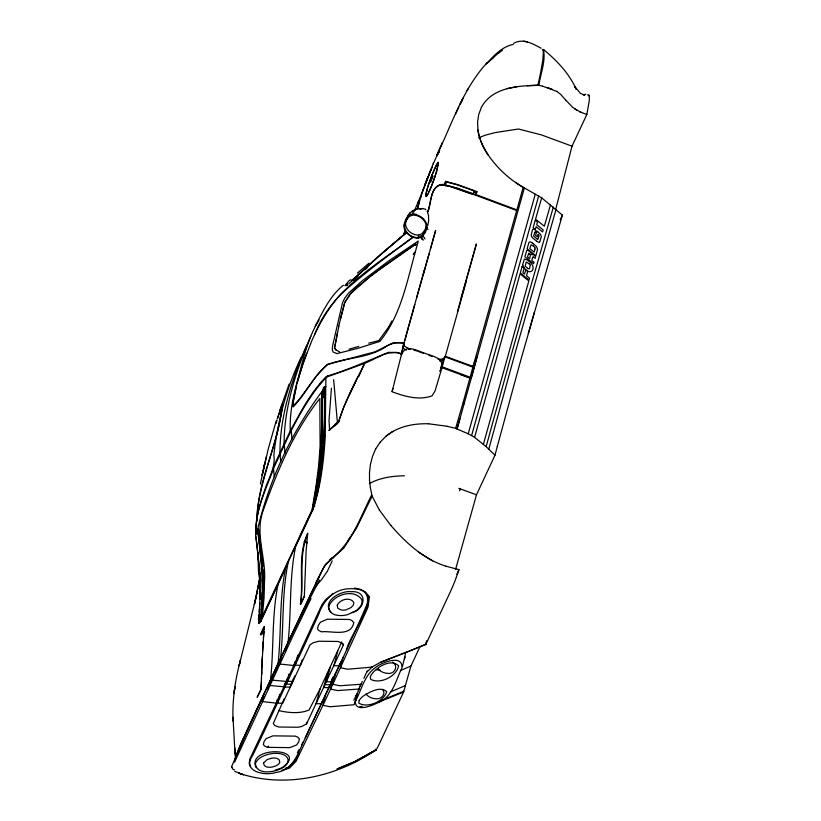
<?xml version="1.0" encoding="UTF-8"?>
<svg xmlns="http://www.w3.org/2000/svg" width="821" height="821" viewBox="0 0 821 821"><rect width="100%" height="100%" fill="white"/><g stroke="black" fill="none" stroke-linecap="round" stroke-linejoin="round"><path stroke-width="1.23" d="M232.979 721.136L233 717.215L235.155 755.936M256.152 534.019C254.787 518.851 260.165 503.868 264.855 489.624C268.436 478.15 275.794 467.518 273.875 455.008C277.344 421.46 286.652 387.871 301.05 357.422M279.93 452.956C279.971 415.703 292.071 378.943 306.674 345.169M284.076 444.069C284.128 406.816 296.217 370.055 310.82 336.282M273.721 466.236L290.275 430.789C289.546 414.533 292.789 398.544 296.843 382.884C302.816 361.589 307.136 338.847 319.102 319.954M325.639 394.768L325.26 436.423M257.866 552.759L258.482 571.283L259.59 579.482L255.567 599.197L239.116 665.728L240.471 660.063C235.268 679.326 232.322 699.318 232.99 719.299M314.638 506.608L314.412 504.32L317.224 493.903C324.777 458.58 324.942 422.548 324.767 386.609L324.439 386.876C321.493 387.543 325.26 392.469 322.612 391.227L321.699 392.736C322.366 431.846 320.754 470.895 312.637 509.287L319.697 465.579M321.637 411.167L321.873 395.199M322.273 391.525C322.91 430.481 321.36 469.396 313.273 507.655L312.637 509.287M322.612 391.227L322.602 391.258C321.832 421.553 323.895 452.084 317.717 481.989M323.556 397.651L323.761 391.463M324.439 386.876C324.654 423.031 324.346 459.247 316.762 494.765M325.639 394.768L325.927 377.311L327.558 375.936C348.607 369.819 368.444 360.44 388.61 352.312C392.007 352.866 400.258 351.09 401.459 354.877M258.964 617.392L258.841 623.457L260.801 621.179L312.914 508.692M375.628 749.111L375.608 750.076C336.179 777.066 284.702 788.632 238.747 773.166L243.58 774.767L234.785 771.36M531.998 254.726L531.936 254.418A1.663 1.006 56 0 0 531.875 254.069L531.71 253.627M261.571 671.404L264.167 626.382L260.421 634.417M261.766 674.349L261.837 671.814M260.565 599.32L260.647 597.083M262.32 656.892L260.986 689.507L257.496 696.752M256.727 516.727C259.723 478.007 278.781 442.232 282.64 403.501L277.324 418.772M300.414 604.256C303.832 581.001 297.325 555.119 307.639 533.322M304.365 595.83L306.12 550.819L307.69 533.424M262.566 651.145L263.1 641.735M325.26 436.413C323.761 461.094 320.867 486.135 312.914 509.636L314.115 504.145M259.836 602.717L259.179 612.24M260.041 599.104L260.144 575.09L255.947 536.893M261.796 601.711L262.32 592.085M262.525 588.472L262.494 578.867M263.469 588.934L263.603 586.533M263.541 589.232L263.387 570.02M256.378 527.328L256.552 524.978M256.809 521.458L257.076 517.928M263.377 637.917L263.941 631.862M259.426 622.431L258.471 623.313C261.55 593.624 259.621 563.945 255.526 534.42L256.983 531.351L255.526 534.42M258.995 614.601L258.379 619.752M260.267 621.784L260.052 621.6C264.27 590.956 261.694 560.271 257.691 529.781L258.256 528.57M260.052 621.6L260.596 620.717C264.721 590.391 262.433 560.004 258.389 529.843M260.319 621.312L260.904 620.85C265.07 590.391 262.761 559.86 258.687 529.555M260.934 688.881L261.478 681.871M321.986 459.493L322.284 455.788M322.879 448.389L323.074 445.916M320.057 463.188L320.652 455.788M320.847 453.315L321.442 445.916M270.561 679.737C273.968 647.954 271.607 615.647 278.093 584.172M278.083 663.645C281.49 631.862 279.13 599.556 285.616 568.081M280.577 658.298C283.984 626.515 281.624 594.209 288.109 562.734M288.089 642.207C291.496 610.424 289.136 578.117 295.622 546.642M331.427 388.22L329.026 420.26L329.56 429.67L338.755 421.922C344.543 401.715 354.754 383.294 364.072 364.586L358.685 376.736M259.457 612.579L259.816 608.966M277.867 664.312L275.251 672.861M280.361 658.965L278.473 665.308M400.997 354.292L407.914 329.283M264.198 629.522L264.331 627.07L260.842 634.407L263.531 632.293M307.68 534.132C298.064 555.848 304.365 581.904 300.476 604.389L304.232 596.333M369.481 472.814L370.404 464.583L372.447 456.507L375.7 448.902M260.77 619.834L261.335 614.878M261.899 609.931L262.176 607.458M262.463 604.974L262.884 601.259M234.006 693.612L234.97 686.489L234.293 691.426M438.506 162.999L436.639 171.199M343.014 657.221L340.51 667.73L347.56 669.207L371.646 667.175L380.677 662.219L425.781 644.516L426.766 640.801L425.822 644.167L409.381 651.166M258.03 588.257L259.641 578.815L254.387 604.441L255.598 599.156M256.911 594.25L257.363 591.849M260.339 483.959L268.282 448.779L276.308 420.578M540.464 73.572L542.845 59.964L543.399 51.507M555.509 210.094L572.032 146.179L586.841 114.478L589.334 100.275L589.18 95.359M403.675 344.502L403.737 342.624L393.464 342.655L374.992 351.829L327.076 364.565L316.998 375.187L299.86 398.626L293.785 405.369L293.046 405.051L292.984 403.214L295.981 388.559M402.434 666.631L405.574 653.29M540.464 73.572L537.94 85.086C517.723 86.051 492.148 87.118 481.383 107.459M535.005 249.02L534.974 247.655M337.421 333.008L334.599 348.053L336.271 350.167L339.658 351.891M338.929 326.029L334.434 348.094L336.128 350.187M256.84 532.757C268.621 479.895 292.81 429.352 325.783 386.434M338.755 326.05L344.81 302.559L350.772 293.477L370.856 275.856L415.683 244.094L379.425 269.175L356.088 287.904L350.659 293.333L344.666 302.477L340.325 318.989M263.572 468.575L266.384 456.507M445.988 181.872L445.608 185.844L445.074 185.074L445.988 181.872L457.543 184.941L474.179 190.954L473.05 194.505L453.582 187.722M234.58 769.872L232.969 769.421L231.501 766.783C259.169 703.956 287.432 640.914 319.461 580.119M347.54 285.482L347.304 283.871M444.551 184.674L445.608 181.369L457.513 184.571L476.909 191.58L476.067 194.618C463.886 192.535 452.402 184.551 439.635 185.341C429.537 189.241 431.682 203.752 427.731 212.054M445.351 185.484L444.838 184.551L445.608 181.369M415.405 251.626C406.888 281.747 400.679 316.147 379.846 341.403L357.689 348.381L336.969 353.594L333.223 352.086L332.289 349.777L332.515 346.144L342.49 302.836L344.728 298.218L348.443 293.271L361.969 281.018L388.785 260.873L418.279 241.025L415.405 251.626L413.291 254.489L414.133 253.094M427.844 225.303L428.716 220.356L428.449 215.205L427.166 211.284M235.001 759.056L239.948 746.012L264.485 692.955M534.984 249.122L534.143 252.129L529.832 248.66L531.064 244.853L532.87 245.664M277.395 699.235L276.461 702.838L275.487 703.033L262.289 701.575L261.437 700.549L264.044 696.403M284.908 683.154L283.974 686.767L249.841 758.984L249.184 763.345L250.374 766.619M294.944 661.664L294 665.277L293.035 665.462L279.838 664.015L278.986 662.988L282.229 657.806M276.102 423.349L277.026 419.921M455.542 569.579L476.478 494.827L494.96 455.234L497.28 446.562M497.269 446.562L521.181 358.685L562.385 215.133L541.686 197.84L524.352 187.947M417.509 208.421L419.11 202.571M417.304 209.396L420.906 196.496M427.608 211.982C431.405 202.941 430.235 182.426 444.838 184.551M444.961 356.817L441.996 367.685L469.92 377.978L463.218 402.228M464.122 403.778L524.373 187.917C509.882 180.004 497.382 168.367 488.023 154.748M471.162 378.173L477.196 356.016L473.07 366.433L470.115 377.229L443.586 367.346L442.211 366.925L441.626 367.88M404.917 340.171L405.748 337.154M277.395 418.484L282.126 404.825C279.273 442.837 258.215 478.304 257.394 516.081M405.666 336.979L412.932 311.303M475.8 194.782L476.909 191.58M494.96 455.234L488.782 449.2L515.578 351.388L556.012 209.519M279.725 694.268L277.426 703.176L282.701 703.228L310.04 644.813L313.365 642.679L318.774 641.232L337.975 641.468L341.988 643.048L343.301 645.244L306.561 723.896L301.533 726.564L297.91 727.242L278.709 727.006L274.676 725.518L273.301 723.465L284.056 699.04M287.258 678.167L284.938 687.085C274.337 709.826 263.715 732.568 252.837 755.187C241.23 771.391 264.465 776.348 276.184 772.397C292.102 770.519 297.633 754.632 303.318 742.174C324.818 696.321 346.883 650.714 367.1 604.297M288.92 674.103L286.283 684.211L291.568 684.262L293.251 678.885M289.29 674.78L287.627 681.338L292.902 681.389L294.595 676.022M297.787 655.127L295.16 665.215L284.938 687.085L290.224 687.136L291.578 682.939M341.813 641.95L320.067 688.85L316.126 703.659L321.391 703.771L322.068 701.955M327.589 672.758L323.659 687.536L328.913 687.649L329.59 685.833M328.934 669.885L324.993 684.663L330.258 684.776L332.279 678.249M330.278 667.011L326.337 681.789L331.602 681.902L333.285 676.545M337.8 650.899L333.86 665.698L339.124 665.81L339.802 663.984M355.575 700.2L357.576 692.965M488.793 449.2L486.155 446.624L513.074 348.545L553.333 207.015M297.602 381.447L302.857 363.6L310.666 343.722M426.551 191.344L427.556 187.732M426.776 190.872L427.741 187.404A17.498 1.724 -69.8 0 1 430.512 179.132M436.454 171.527L438.25 163.656A17.498 1.509 -70.4 0 0 436.526 165.113A17.498 1.355 -69.3 0 0 432.154 174.904A17.498 1.724 -69.8 0 0 430.912 178.044M407.842 329.139L414.79 304.653M430.45 248.958L435.643 230.455L412.85 311.19M440.877 368.547L443.227 360.121L445.341 356.283L473.07 366.433L516.676 210.525L473.614 194.454M446.993 426.284L457.143 428.695L464.142 403.747M418.156 237.064L418.71 235.114L422.015 233.687L425.011 229.818L426.633 225.036M416.524 298.085L424.755 268.826M325.475 694.782L322.961 705.29L295.971 761.426L289.423 768.189L282.055 770.221M340.9 661.747L333.069 678.587L330.555 689.096L322.961 705.29L330.011 706.768L354.097 704.746L356.386 698.455L355.76 695.438M335.317 673.784L332.803 684.293L330.555 689.096L337.616 690.574L358.777 689.045L360.378 685.104M473.05 194.505L474.179 190.954M457.461 311.682L476.385 243.981L460.519 300.014M465.979 282.311L445.331 356.283L443.227 360.121L439.512 360.891M362.297 681.481L361.024 684.242L339.853 685.771L332.803 684.293L367.931 607.355L369.471 596.836L365.366 591.849L360.655 589.437L354.477 588.041M375.823 750.199L356.006 761.005L376.326 749.552L356.304 761.2L336.979 769.051L356.006 761.005L375.823 750.199A24.014 1.96 -69.5 0 0 378.984 744.585L403.563 692.072L410.921 666.067L420.034 646.568M483.384 444.356L528.827 280.936L520.052 273.855L474.579 437.377L486.165 446.634M423.277 274.532L429.116 253.853M463.218 402.228L455.614 428.398L468.237 433.775L474.589 437.377M457.123 428.726L459.914 418.864M535.241 194.249L468.227 433.765M532.542 257.763L531.792 260.401L534.009 262.186L533.568 263.715L524.886 256.716L526.702 250.59A1.529 0.924 56 0 1 526.866 250.415L526.949 250.354A2.268 1.375 55.8 0 1 527.236 250.272L528.252 250.559A6.199 3.756 55.8 0 1 528.796 250.928L529.925 251.78A16.071 9.708 55.7 0 1 530.489 252.263L530.592 252.345A6.784 4.126 56 0 1 531.013 252.735L531.515 253.32M302.118 659.91L300.435 665.267L295.16 665.215C303.123 648.169 311.046 631.103 318.835 613.975C323.084 601.249 333.1 590.012 347.262 588.883C391.658 585.568 350.085 631.934 346.493 649.996M401.705 353.687L404.168 342.932M538.648 195.962L471.613 435.53M528.303 333.552L534.42 312.042M541.686 197.84L535.549 219.207L544.354 226.196L550.501 204.778M255.567 599.197L256.583 595.779M532.583 257.609L533.198 256.942M392.992 388.62L392.089 391.371M420.701 197.451L423 190.02M267.728 688.952L270.335 680.424L279.119 661.644M285.626 650.283L287.884 642.864L323.402 568.05L326.029 564.181L343.937 547.925L356.468 528.139L372.118 496.161L370.425 488.043M279.889 410.069L289.156 384.012M407.124 218.263L405.502 223.066C405.328 229.921 412.152 235.299 418.71 235.114M457.595 573.622L458.96 569.641L445.926 566.192M235.309 757.157L246.782 730.803L302.939 610.424M459.596 490.845L460.417 488.454M422.794 191.006L433.498 162.825M456.343 577.214L457.615 573.592M306.767 353.297C300.691 370.394 294.667 387.994 292.656 406.067L293.179 406.847C306.007 393.864 313.242 375.977 327.846 364.462C346.38 357.463 368.054 358.202 384.977 347.324M404.455 658.955L405.194 656.964M456.363 577.184L455.286 580.088A24.014 1.95 -69.5 0 1 450.493 591.479L425.76 644.547M424.508 185.803L427.464 178.116L425.073 184.468M431.251 169.249L417.858 202.961M396.174 352.578L388.415 353.071L383.54 354.518L365.088 363.272L325.916 377.321C302.446 403.788 288.027 436.556 273.578 468.493C266.025 489.644 254.602 511.237 256.183 534.276M405.4 219.741L408.591 215.615L412.419 213.983L413.107 212.177M481.404 107.438L478.715 114.458L477.576 122.001L477.955 129.944A76.209 51.836 26.1 0 0 488.105 154.728M358.243 690.553L358.89 688.87M477.196 356.016L472.865 367.131L444.961 356.817M426.007 181.841L429.681 172.584M440.405 368.229C446.285 358.469 430.83 355.637 424.857 353.266C418.228 351.337 405.646 343.496 402.074 353.954M234.59 762.186L294.144 633.33L311.036 598.519M403.994 233.923L405.43 230.434M418.679 200.909L413.907 211.859M363.939 614.683L367.408 606.637L368.537 596.518L366.925 594.64M442.406 142.464L436.392 156.206C451.899 124.32 462.818 88.884 487.346 62.437M433.272 163.882L436.197 157.293M310.482 343.907C318.117 325.793 327.733 308.316 341.187 293.846C364.124 273.362 388.815 254.931 413.722 236.91M371.554 495.135C360.881 516.235 352.773 540.557 334.198 556.299M300.948 603.948L304.314 596.528M355.842 381.088L343.794 406.99L338.591 421.44L328.903 430.532L337.01 422.989M240.358 744.863L243.16 738.695M455.583 114.006L458.775 107.11M324.767 386.609L323.187 389.616M445.074 185.074L445.403 184.366M286.878 565.31L260.575 621.661L260.801 621.179M295.734 546.324L313.212 508.979M257.035 697.388L260.986 689.507M332.228 560.846L327.353 571.252L321.668 579.513L315.787 586.338M560.23 219.751L562.385 215.133M359.916 686.715L361.394 683.575M363.836 678.331L367.264 670.983M456.815 574.248L458.949 569.671M302.939 610.434L319.995 574.454M333.069 678.587L305.217 737.72M353.913 700.292L359.393 688.624M349.356 394.798L358.059 376.511M315.767 583.259L318.722 577.091M314.587 334.65C331.982 289.32 376.562 265.091 412.922 236.971M320.067 688.85L309.055 710.001C299.983 713.931 288.345 712.854 279.058 710.617M414.933 245.458L416.237 244.104M403.983 233.349L404.989 231.317M415.467 245.479L416.001 244.463M429.167 191.396L427.72 194.536A18.226 1.837 -71 0 1 425.781 195.911A18.226 1.858 -70 0 1 426.571 191.283M402.947 345.959L403.675 344.502L404.435 346.205L409.925 349.13M319.995 574.454L325.167 564.786L334.198 556.289M439.481 150.664L436.649 156.308L439.553 150.715M301.481 745.15L303.082 741.968M299.203 753.278L295.447 760.698L288.797 767.245L285.174 768.312M315.141 326.296C322.848 311.672 330.114 295.663 343.424 285.215M437.501 154.666L439.604 150.612M430.132 171.435L432.4 167.094M388.518 327.363L391.904 320.949M378.358 341.177L388.815 326.85M297.356 752.693L299.131 749.46M467.005 90.659L468.35 88.391M539.766 241.774L541.142 237.433A9.4 5.839 56.2 0 0 541.265 236.592L540.516 234.303L538.042 232.056M290.275 430.789C300.794 412.163 310.379 392.417 325.916 377.321M350.403 536.852L348.012 540.731M439.625 371.277L441.996 367.685L435.068 390.929L432.031 395.845C419.182 400.638 404.445 396.389 392.058 391.74L401.613 353.913L396.102 352.62M274.05 674.975L271.453 679.131L272.305 680.157L286.467 681.42M271.556 680.322L268.96 684.468L269.801 685.504L283.974 686.767L321.822 604.882L325.629 599.689L332.762 593.716M375.679 448.933L380.246 442.098M532.018 254.684L532.737 254.377A1.786 1.078 55.9 0 1 533.024 254.489L535.62 256.46L535.097 258.317L533.26 256.973M344.902 285.698L348.689 281.121L350.321 279.848L352.024 280.166L378.686 256.07L406.221 232.99M409.299 213.829C413.025 209.273 420.024 207.528 425.576 209.201L425.76 209.868M407.298 216.395L410.346 212.454M486.022 64.182C493.483 56.033 501.929 46.612 513.228 44.447M486.863 63.474L499.035 52.513M267.461 747.356L289.823 747.633L296.597 744.975L298.639 742.071L299.419 739.033L298.074 737.35L295.334 736.129L272.911 735.852L266.148 738.602L264.044 741.62L263.315 744.544L264.783 746.135L267.461 747.356L268.693 746.002M378.645 340.653L368.711 343.178M539.664 241.918L538.976 242.308A2.104 1.303 56.3 0 1 538.453 242.246L536.79 241.251M334.999 425.832L338.755 421.922M380.226 442.129L385.993 436.218L392.859 431.374M367.223 671.783L372.272 666.806M353.553 280.505L357.946 276.39M348.658 283.922L383.12 252.458L406.477 232.415L383.253 252.458M364.986 269.791L367.757 267.318M444.223 357.935L441.308 359.321L438.045 359.105M491.687 58.968L493.411 57.449M357.392 273.126L368.947 263.182M264.321 631.852L260.626 634.92L263.52 632.806M498.686 53.139L502.616 50.03M528.703 253.35L527.493 256.942L529.617 258.646L530.51 254.808M385.983 436.249C397.785 426.345 413.63 423.379 428.675 423.759M384.977 347.324C390.416 343.147 397.395 342.008 404.024 343.394M371.646 667.175L372.19 666.857M542.332 49.712L543.451 49.517C556.874 60.508 569.004 73.223 576.198 89.232L574.885 86.749L580.396 93.317L583.988 94.887L583.423 94.795L585.034 94.579M584.295 94.836L585.691 94.179M282.188 767.625C310.646 747.11 245.438 745.755 256.214 767.758M369.358 483.579C380.02 477.709 392.356 475.975 404.373 475.78M351.942 612.682C365.376 609.531 368.29 590.33 351.019 591.705C341.002 590.258 320.919 601.619 331.243 612.425M411.701 211.459L416.668 209.139M584.367 94.723L585.055 94.415M380.677 662.219L408.201 651.658M403.86 691.19L381.416 700.395M400.361 670.541L410.921 666.067M390.18 692.031L405.441 685.566M403.563 692.072L378.727 702.068M281.346 768.076L275.312 770.077M478.551 137.887L485.201 135.208L495.248 132.571L518.492 129.01L541.562 134.952L572.032 146.179M513.597 43.359C522.915 37.971 532.839 43.77 541.101 48.254M587.456 94.897L588.749 94.795L589.427 96.447M348.987 349.192L358.787 346.431M345.651 285.636L346.76 285.482M506.947 88.647L516.635 86.78M421.501 208.637L419.716 208.945L422.599 208.452M439.635 185.341L440.559 185.197M359.967 706.635L362.225 706.419M527.113 85.825L538.894 85.333L542.825 86.205M379.928 670.039L376.367 669.833M408.571 349.264L410.562 349.243M528.734 253.35L529.514 253.781M428.654 423.8L447.004 426.253M412.419 213.983L416.575 214.343M445.947 185.146L457.235 188.05L473.389 193.797M447.188 186.131L448.984 186.521M523.695 41.081L527.298 41.881M537.94 85.086L538.904 85.302C540.495 73.572 545.883 61.329 543.451 49.517L543.913 50.399M429.835 181.225L430.717 182.252L433.026 176.166L431.867 175.089L432.472 175.242M542.814 86.236L556.802 91.418M451.027 187.014L452.73 187.486M304.211 542.055L307.3 542.927M304.293 541.511L307.259 542.363M413.794 349.982L416.873 350.978M547.073 87.416L552.02 89.14M417.971 351.367L423.451 353.317M473.922 191.878L476.354 192.761M428.942 355.329L432.226 356.55M476.478 494.827L458.826 488.351M476.067 194.618L516.902 209.889L523.141 187.455L515.557 182.436M581.032 112.313L586.851 114.458M460.704 374.54L469.92 377.978M390.817 525.419C405.882 542.743 423.533 559.255 445.936 566.162M579.831 111.82L581.052 112.282M537.427 239.27L538.073 239.116L538.997 235.976A2.299 1.426 56.5 0 0 539.028 235.73L538.679 234.898M257.691 529.781L259.795 549.218M579.852 111.789L572.699 107.387L565.659 99.967M231.501 766.783L232.117 767.112M537.293 239.209L533.609 235.966L535.025 232.035M403.244 348.268L406.477 350.208M574.885 109.019L576.773 110.209M418.607 552.112L432.595 560.917M535.179 232.138C537.622 231.789 534.194 227.704 532.716 229.521A6.937 4.3 56 0 0 532.49 229.921L531.166 235.083L532.059 237.207A5.88 3.623 56.3 0 0 532.429 237.608L532.921 238.1A10.93 6.753 56.3 0 0 533.363 238.501L536.749 241.22M528.088 268.621L529.432 268.836L530.294 265.234M532.408 243.026L531.751 242.554A8.046 4.895 55.9 0 0 531.331 242.287L529.802 241.785L529.032 242.411A5.203 3.161 55.6 0 0 528.857 242.79L527.133 248.763L535.826 255.752L537.468 249.769A6.835 4.156 55.8 0 0 537.539 249.358L536.452 246.505A7.317 4.413 55.8 0 0 536.041 246.105L533.106 243.57M556.812 91.398L560.569 94.261L565.638 99.998M527.595 268.251L527.534 268.2A31.321 18.873 55.8 0 1 526.63 267.482L525.389 266.24M537.96 231.994L536.801 231.081L535.549 235.432L537.283 236.828L538.001 234.313L538.412 234.642M529.227 263.869L526.23 261.981L525.245 265.983M529.237 263.869L529.607 264.208A2.627 1.601 55.9 0 1 529.853 264.444L530.048 264.69M392.674 662.116C399.037 666.098 394.203 674.811 387.44 673.312A10.16 7.256 15.7 0 1 379.641 670.398L377.876 668.581M366.002 694.002L367.767 695.818A10.16 7.256 15.7 0 0 375.566 698.733C380.759 699.769 386.609 694.145 382.555 689.353M534.799 247.388L534.687 247.254A2.648 1.611 55.9 0 0 534.44 246.988L533.917 246.516A15.199 9.154 55.6 0 0 533.424 246.167A22.844 13.741 55.6 0 0 532.87 245.736M426.458 227.735L428.018 229.603M379.394 510.057L390.796 525.45M422.979 235.73L425.032 238.921M420.783 235.74L423.39 240.081M420.28 236.51L422.168 239.742M372.118 496.161L379.384 510.087M542.917 49.476L543.389 51.507M257.691 529.032L260.349 545.165M321.842 391.699L322.201 394.08M260.996 549.988L262.936 566.264M261.458 555.899L261.95 559.758M262.248 562.262L262.689 566.028M259.908 550.429L262.299 570.472M369.553 480.726L370.415 488.074M333.644 379.661L337.503 423.657M257.168 544.231L257.404 546.581M258.01 552.471L258.246 554.832M259.569 567.034L259.795 569.405M260.144 572.955L260.688 581.299M291.311 430.532L291.937 438.876M273.578 468.493L274.204 476.837M284.343 444.879L284.938 453.202M280.084 454.003L280.679 462.326M343.209 643.828L343.301 645.244M234.775 747.746L235.052 753.75M263.243 570.934L263.644 586.635M322.386 396.543L322.417 399.068M369.491 472.773L369.542 480.757M321.627 440.959L321.637 443.453M306.561 722.285L306.561 723.896M528.077 268.703A12.869 7.83 56.1 0 1 527.595 268.334M529.504 253.812A7.964 4.782 55.7 0 1 529.843 254.1M529.884 254.058A3.777 2.319 56.3 0 1 530.14 254.284M532.377 243.149A33.558 20.156 55.5 0 1 533.055 243.673M436.71 171.055A18.226 1.724 -70.4 0 1 429.014 191.97M438.517 162.979A18.226 1.57 -70.3 0 0 436.71 164.508A18.226 1.426 -69.3 0 0 432.154 174.709M427.536 187.814A18.226 1.858 -70 0 1 430.409 179.111M430.83 177.983A18.226 1.858 -70 0 1 432.103 174.627M487.92 154.789A76.209 51.959 25.9 0 1 477.904 129.934M436.526 171.394A17.498 1.663 -70.5 0 1 429.147 191.478M427.874 194.033A17.498 1.765 -71.1 0 1 426.037 195.254A17.498 1.796 -70 0 1 426.807 190.811M522.649 264.752C528.426 278.863 539.561 268.426 528.129 260.678A27.309 16.451 55.8 0 0 526.979 259.805L524.352 259.077L522.649 264.752M398.626 665.913C396.41 676.555 380.421 684.314 370.897 679.48A9.441 4.782 -36.8 0 1 370.969 675.375C375.802 667.36 391.083 657.97 398.626 665.913M264.495 581.75L264.075 597.555L262.371 616.273L311.939 510.149L316.013 486.36L318.62 465.876L320.098 446.101L319.831 398.483C293.159 432.318 276.4 472.958 262.197 513.32C255.505 535.856 266.302 558.762 264.495 581.75M255.372 763.427C256.388 775.814 275.723 772.294 283.204 767.419A14.039 7.841 -14.1 0 0 287.945 761.909C289.074 758.122 285.544 755.115 282.239 754.212A19.273 10.93 -16.4 0 0 272.757 753.473C266.168 754.448 258.307 756.839 255.372 763.427M263.52 763.027C264.003 769.246 273.701 767.502 277.436 765.018A6.989 3.869 -14.9 0 0 279.807 762.257L279.068 759.61L276.944 758.44A9.647 5.388 -16 0 0 272.203 758.07L267.256 759.466L263.52 763.027M329.077 605.713C327.394 610.886 332.649 614.847 337.298 615.298A19.273 12.284 -19.9 0 0 347.386 614.734L356.714 610.383L360.706 606.114A14.039 9.277 -19.5 0 0 361.661 599.443C353.913 588.359 333.962 594.476 329.077 605.713M337.246 605.221L337.852 608.31L341.351 610.034A9.647 6.219 -20.4 0 0 346.4 609.746L351.07 607.55L353.071 605.416A6.989 4.587 -20.1 0 0 353.543 602.08C349.643 596.6 339.699 599.607 337.246 605.221M353.738 622.646C351.214 637.486 331.171 630.507 321.493 631.831L318.794 630.497L317.46 628.742L318.332 625.397L320.447 622.215L327.322 619.198L349.684 619.475L352.332 620.809L353.738 622.646M355.319 701.524C355.236 714.311 376.921 703.494 382.617 700.375C393.659 693.191 396.256 679.1 401.921 668.027C403.183 653.68 381.077 662.65 375.002 667.863C364.155 675.929 361.414 690.143 355.319 701.524M264.629 463.978L262.104 475.154L264.629 463.978M522.125 266.517L520.309 272.993L528.991 279.992L529.514 278.114L526.518 275.692L527.749 271.32L525.758 269.719L524.527 274.091L522.874 272.757L524.167 268.159L522.125 266.517M535.271 220.172L533.106 227.756L535.302 229.5L536.123 226.729L542.619 231.912L543.194 229.901L536.698 224.728L537.488 221.937L535.271 220.172M359.177 700.59L358.777 703.053C367.172 708.605 384.043 701.473 386.712 691.631C380.246 685.72 369.358 692.195 363.087 696.198A9.441 4.023 -31.9 0 0 359.167 700.6M426.335 227.417L424.693 232.271L421.645 236.222L418.187 237.7C411.424 237.916 404.312 232.415 404.496 225.313L406.138 220.449L409.186 216.508L412.635 215.04C419.377 214.856 426.489 220.326 426.335 227.417M427.094 227.417L425.401 232.425L422.24 236.52L418.474 238.131C411.29 238.398 403.624 232.641 403.809 225.057L405.502 220.049L408.663 215.964L412.409 214.363C419.582 214.137 427.248 219.854 427.094 227.417M461.607 101.178L459.986 104.636L463.013 98.202L461.607 101.178M327.558 375.936L319.697 383.859L327.558 375.936M331.828 558.167L329.775 560.014L333.788 557.151L331.828 558.167"/></g></svg>
